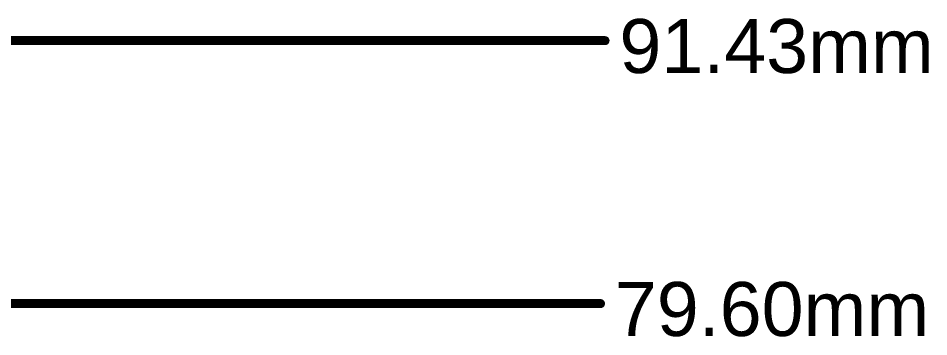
# Model space of a CAD drawing. Header units: inches. Extents: x -6 to 385, y -2 to 98.
# Drawn here: x 17.6 to 43.3, y 56.42 to 65.4 of the extents above; entities that cross this region are included whole.
import ezdxf

# ---------------------------------------------------------------- set-up
doc = ezdxf.new("R2010")
doc.units = ezdxf.units.IN
doc.layers.add('Dimensions', color=6, linetype='Continuous')
doc.styles.add('Arial', font='', dxfattribs={"height": 0.2})
doc.styles.get('Arial').set_extended_font_data('Arial')

msp = doc.modelspace()

# ---------------------------------------------------------------- linework, layer by layer
at = {"layer": 'Dimensions', "const_width": 0.254}
for points in [[(-5.917054459999999, 64.77), (34.1624793, 64.77)], [(2.54e-06, 57.35319999999999), (34.03409246, 57.35319999999999)]]:
    msp.add_lwpolyline(points, dxfattribs=at)
at = {"layer": 'Dimensions', "const_width": 0.127}
for points in [[(34.0989793, 64.77, 1), (34.2259793, 64.77, 1)], [(33.97059246, 57.35319999999999, 1), (34.09759245999999, 57.35319999999999, 1)]]:
    msp.add_lwpolyline(points, format="xyb", close=True, dxfattribs=at)

# ---------------------------------------------------------------- texts
at = {"layer": 'Dimensions', "style": 'Arial'}
for s, p in [('91.43mm', (34.5688793, 63.85584638)), ('79.60mm', (34.44049245999999, 56.43904638))]:
    msp.add_text(s, height=1.524, dxfattribs=at).set_placement(p)

doc.saveas('drawing.dxf')
